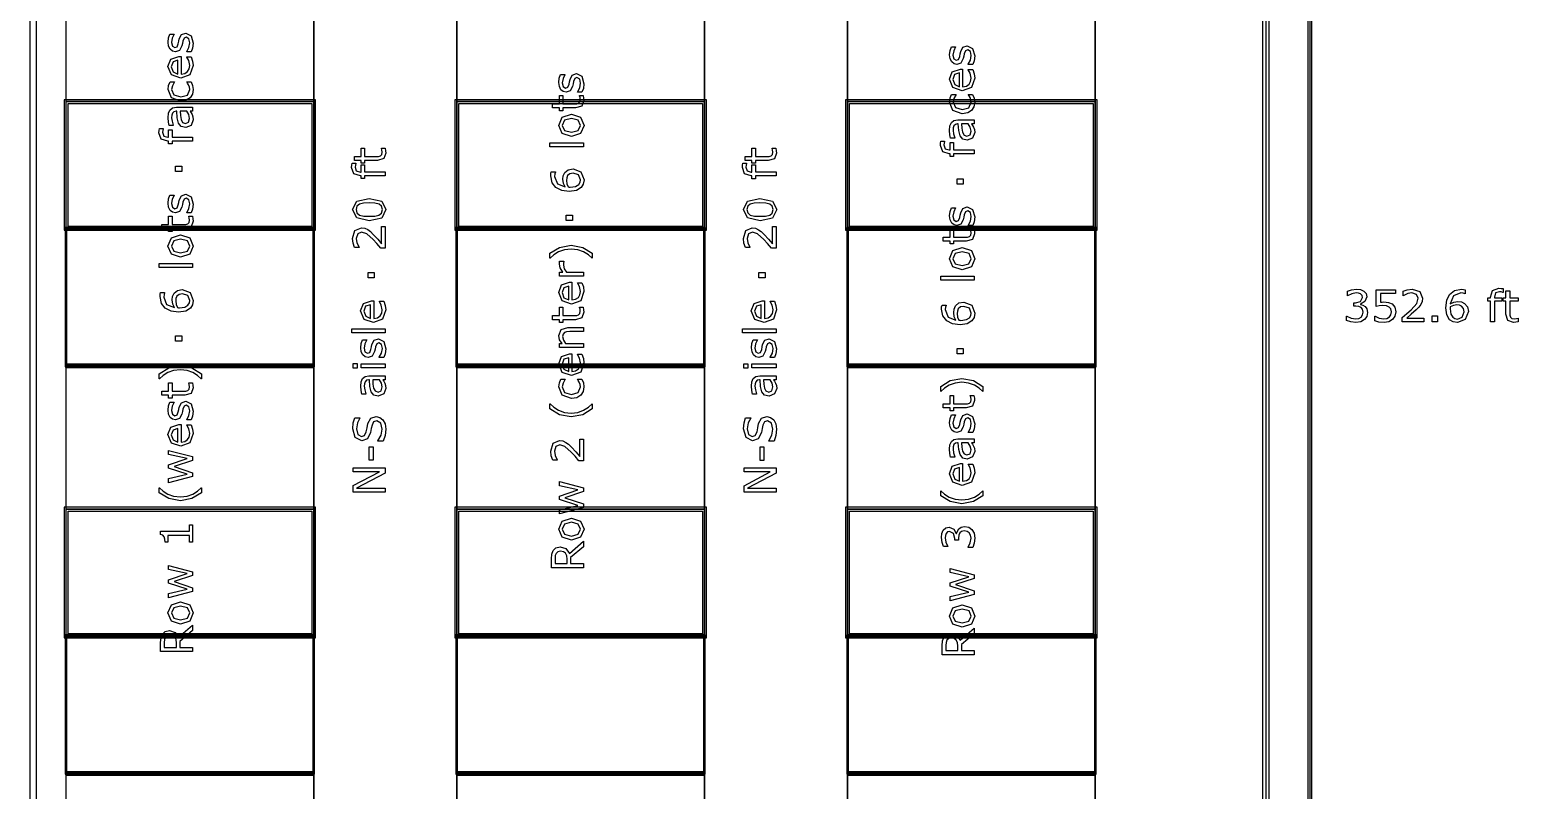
# Model space of a CAD drawing. Extents: x -1 to 182, y 89 to 480.
# Drawn here: x 4.6 to 76.2, y 226.2 to 262.7 of the extents above; entities that cross this region are included whole.
import ezdxf

# ---------------------------------------------------------------- set-up
doc = ezdxf.new("R2010")
doc.units = 0

msp = doc.modelspace()

# ---------------------------------------------------------------- linework, layer by layer
at = {"layer": 'Layer 1', "color": 7}
for points in [[(4.603848, 309.721697), (4.603848, 190.077473), (64.187733, 190.077473), (64.187733, 309.721697), (4.603848, 309.721697)], [(4.92114, 309.404403), (63.870439, 309.404403), (63.870439, 190.394761), (4.92114, 190.394761), (4.92114, 309.404403)], [(66.053249, 309.56305), (66.053249, 190.236117), (66.238251, 190.236117), (66.238251, 309.56305), (66.053249, 309.56305)], [(6.349992, 259.29228), (18.256227, 259.29228), (18.256227, 253.206871), (6.349992, 253.206871), (6.349992, 259.29228)], [(6.442493, 259.199779), (18.163726, 259.199779), (18.163726, 253.299372), (6.442493, 253.299372), (6.442493, 259.199779)], [(25.135385, 259.29228), (37.04162, 259.29228), (37.04162, 253.206871), (25.135385, 253.206871), (25.135385, 259.29228)], [(25.227886, 259.199779), (36.949119, 259.199779), (36.949119, 253.299372), (25.227886, 253.299372), (25.227886, 259.199779)], [(6.349992, 253.206871), (18.256227, 253.206871), (18.256227, 246.592296), (6.349992, 246.592296), (6.349992, 253.206871)], [(6.389783, 253.16708), (18.216436, 253.16708), (18.216436, 246.632087), (6.389783, 246.632087), (6.389783, 253.16708)], [(25.135385, 253.206871), (37.04162, 253.206871), (37.04162, 246.592296), (25.135385, 246.592296), (25.135385, 253.206871)], [(25.175176, 253.16708), (37.001829, 253.16708), (37.001829, 246.632087), (25.175176, 246.632087), (25.175176, 253.16708)], [(6.349992, 239.713138), (18.256227, 239.713138), (18.256227, 233.627729), (6.349992, 233.627729), (6.349992, 239.713138)], [(6.442493, 239.620637), (18.163726, 239.620637), (18.163726, 233.72023), (6.442493, 233.72023), (6.442493, 239.620637)], [(25.135385, 239.713138), (37.04162, 239.713138), (37.04162, 233.627729), (25.135385, 233.627729), (25.135385, 239.713138)], [(25.227886, 239.620637), (36.949119, 239.620637), (36.949119, 233.72023), (25.227886, 233.72023), (25.227886, 239.620637)], [(6.349992, 233.627729), (18.256227, 233.627729), (18.256227, 227.013154), (6.349992, 227.013154), (6.349992, 233.627729)], [(6.389783, 233.587938), (18.216436, 233.587938), (18.216436, 227.052945), (6.389783, 227.052945), (6.389783, 233.587938)], [(25.135385, 233.627729), (37.04162, 233.627729), (37.04162, 227.013154), (25.135385, 227.013154), (25.135385, 233.627729)], [(25.175176, 233.587938), (37.001829, 233.587938), (37.001829, 227.052945), (25.175176, 227.052945), (25.175176, 233.587938)]]:
    msp.add_lwpolyline(points, close=True, dxfattribs=at)
for points in [[(18.256227, 309.56305), (25.135385, 309.56305), (25.135385, 190.236117), (18.256227, 190.236117), (18.256227, 309.56305)], [(37.04162, 309.56305), (43.920778, 309.56305), (43.920778, 190.236117), (37.04162, 190.236117), (37.04162, 309.56305)], [(55.827013, 309.56305), (64.029086, 309.56305), (64.029086, 190.236117), (55.827013, 190.236117), (55.827013, 309.56305)], [(66.14575, 309.56305), (66.14575, 190.236117)], [(6.349992, 266.171438), (18.256227, 266.171438), (18.256227, 259.29228), (6.349992, 259.29228), (6.349992, 266.171438)], [(25.135385, 266.171438), (37.04162, 266.171438), (37.04162, 259.29228), (25.135385, 259.29228), (25.135385, 266.171438)], [(43.920778, 266.171438), (55.827013, 266.171438), (55.827013, 259.29228), (43.920778, 259.29228), (43.920778, 266.171438)], [(12.102245, 262.587123), (12.361661, 262.455865), (12.462946, 262.099298), (12.432974, 261.863654), (12.365793, 261.684854), (12.147719, 261.684854), (12.147719, 261.695188), (12.258306, 261.899827), (12.298613, 262.115834), (12.257272, 262.316338), (12.12705, 262.388685), (12.023695, 262.349411), (11.963752, 262.198516), (11.942056, 262.089996), (11.915185, 261.969073), (11.797361, 261.753066), (11.605125, 261.690021), (11.470767, 261.718959), (11.358113, 261.808876), (11.28163, 261.955637), (11.252693, 262.156142), (11.278542, 262.364914), (11.339518, 262.541647), (11.547258, 262.541647), (11.547258, 262.531313), (11.455273, 262.350445), (11.417033, 262.141673), (11.458374, 261.961839), (11.579297, 261.888458), (11.686783, 261.9329), (11.745695, 262.07346), (11.770487, 262.193349), (11.793215, 262.30497), (11.899667, 262.513742), (12.10224, 262.587123), (12.102245, 262.587123)], [(49.673245, 261.979194), (49.932661, 261.847937), (50.033946, 261.491369), (50.003974, 261.255726), (49.936793, 261.076926), (49.718719, 261.076926), (49.718719, 261.087272), (49.829306, 261.291911), (49.869613, 261.507916), (49.828272, 261.708422), (49.69805, 261.780767), (49.594695, 261.741495), (49.534752, 261.590598), (49.513056, 261.48208), (49.486185, 261.361157), (49.368361, 261.145149), (49.176125, 261.082104), (49.041767, 261.111042), (48.929113, 261.20096), (48.85263, 261.347719), (48.823693, 261.548225), (48.849542, 261.756997), (48.910518, 261.933731), (49.118258, 261.933731), (49.118258, 261.923386), (49.026273, 261.742517), (48.988033, 261.533745), (49.029374, 261.35391), (49.150297, 261.280531), (49.257783, 261.324973), (49.316695, 261.465533), (49.341487, 261.58542), (49.364215, 261.697043), (49.470667, 261.905815), (49.67324, 261.979194), (49.673245, 261.979194)], [(11.877968, 261.467813), (11.877968, 260.61722), (12.064005, 260.649259), (12.193195, 260.737109), (12.267609, 260.864233), (12.292401, 261.02753), (12.245892, 261.264208), (12.152873, 261.43474), (12.152873, 261.445074), (12.364746, 261.445074), (12.433992, 261.24457), (12.461898, 261.029596), (12.306868, 260.581046), (11.86452, 260.419815), (11.414935, 260.573811), (11.248536, 260.981021), (11.384963, 261.340688), (11.772535, 261.467812), (11.877968, 261.467813)], [(11.72914, 261.278677), (11.492463, 261.201163), (11.408746, 260.970686), (11.500731, 260.721606), (11.72914, 260.61722), (11.72914, 261.278677)], [(30.887245, 260.644485), (31.146661, 260.513225), (31.247946, 260.15666), (31.217974, 259.921015), (31.150793, 259.742215), (30.932719, 259.742215), (30.932719, 259.75256), (31.043306, 259.957199), (31.083613, 260.173207), (31.042272, 260.373711), (30.91205, 260.446058), (30.808695, 260.406784), (30.748752, 260.255889), (30.727056, 260.147368), (30.700185, 260.026446), (30.582361, 259.810437), (30.390125, 259.747393), (30.255767, 259.776333), (30.143113, 259.866249), (30.06663, 260.01301), (30.037693, 260.213514), (30.063542, 260.422286), (30.124518, 260.599019), (30.332258, 260.599019), (30.332258, 260.588674), (30.240273, 260.407808), (30.202033, 260.199033), (30.243374, 260.019201), (30.364297, 259.945819), (30.471783, 259.990261), (30.530695, 260.130821), (30.555487, 260.250711), (30.578215, 260.362331), (30.684667, 260.571103), (30.88724, 260.644485), (30.887245, 260.644485)], [(49.448968, 260.859884), (49.448968, 260.009292), (49.635005, 260.04133), (49.764195, 260.129182), (49.838609, 260.256304), (49.863401, 260.419602), (49.816892, 260.656279), (49.723873, 260.826811), (49.723873, 260.837156), (49.935746, 260.837156), (50.004992, 260.63665), (50.032898, 260.421676), (49.877868, 259.973126), (49.43552, 259.811897), (48.985935, 259.965892), (48.819536, 260.373101), (48.955963, 260.73277), (49.343535, 260.859892), (49.448968, 260.859884)], [(49.30014, 260.670749), (49.063463, 260.593234), (48.979746, 260.362759), (49.071731, 260.113678), (49.30014, 260.009292), (49.30014, 260.670749)], [(12.362692, 260.252385), (12.43504, 260.067383), (12.46089, 259.882382), (12.424716, 259.652939), (12.313094, 259.474139), (12.124991, 259.35735), (11.859376, 259.316009), (11.414959, 259.471038), (11.25373, 259.882382), (11.281633, 260.076685), (11.349848, 260.252385), (11.565853, 260.252385), (11.565853, 260.24205), (11.459401, 260.058082), (11.422192, 259.874114), (11.533815, 259.612632), (11.859376, 259.517547), (12.180802, 259.610565), (12.292424, 259.874114), (12.27692, 259.994003), (12.236613, 260.103557), (12.191137, 260.183139), (12.148764, 260.24205), (12.148764, 260.252385), (12.362692, 260.252385)], [(6.257491, 259.384781), (6.257491, 253.11437), (18.348728, 253.11437), (18.348728, 259.384781), (6.257491, 259.384781)], [(25.042884, 259.384781), (25.042884, 253.11437), (37.134121, 253.11437), (37.134121, 259.384781), (25.042884, 259.384781)], [(31.209705, 259.585119), (31.233465, 259.465231), (31.242778, 259.350507), (31.147692, 259.081792), (30.842803, 258.989807), (30.228888, 258.989807), (30.228888, 258.85855), (30.06559, 258.85855), (30.06559, 258.989807), (29.733827, 258.989807), (29.733827, 259.184111), (30.06559, 259.184111), (30.06559, 259.585119), (30.228888, 259.585119), (30.228888, 259.184111), (30.754953, 259.184111), (30.897579, 259.188239), (30.992663, 259.217179), (31.053641, 259.279189), (31.072241, 259.401146), (31.0588, 259.500365), (31.035041, 259.574779), (31.035041, 259.585124), (31.209705, 259.585119)], [(43.828277, 259.384781), (43.828277, 253.11437), (55.919514, 253.11437), (55.919514, 259.384781), (43.828277, 259.384781)], [(43.920778, 259.29228), (55.827013, 259.29228), (55.827013, 253.206871), (43.920778, 253.206871), (43.920778, 259.29228)], [(44.013279, 259.199779), (55.734512, 259.199779), (55.734512, 253.299372), (44.013279, 253.299372), (44.013279, 259.199779)], [(49.933692, 259.644455), (50.00604, 259.459456), (50.03189, 259.274455), (49.995716, 259.045011), (49.884094, 258.866211), (49.695991, 258.749421), (49.430376, 258.70808), (48.985959, 258.86311), (48.82473, 259.274455), (48.852633, 259.468756), (48.920848, 259.644455), (49.136853, 259.644455), (49.136853, 259.63411), (49.030401, 259.450143), (48.993192, 259.266176), (49.104815, 259.004694), (49.430376, 258.909608), (49.751802, 259.002625), (49.863424, 259.266176), (49.84792, 259.386064), (49.807613, 259.495617), (49.762137, 259.575201), (49.719764, 259.63411), (49.719764, 259.644455), (49.933692, 259.644455)], [(12.43504, 259.024554), (12.43504, 258.831285), (12.312051, 258.831285), (12.361661, 258.761005), (12.41127, 258.676255), (12.450542, 258.564634), (12.467078, 258.41684), (12.363727, 258.152257), (12.100176, 258.043737), (11.888303, 258.099547), (11.760147, 258.260778), (11.697102, 258.513992), (11.672311, 258.831285), (11.642339, 258.831285), (11.532783, 258.807515), (11.464571, 258.741369), (11.432532, 258.64215), (11.424277, 258.521228), (11.444941, 258.350695), (11.502819, 258.156392), (11.502819, 258.146058), (11.305416, 258.146058), (11.271309, 258.310388), (11.252709, 258.522262), (11.273372, 258.734135), (11.341587, 258.891231), (11.464576, 258.990449), (11.651644, 259.024556), (12.43504, 259.024554)], [(12.15082, 258.831285), (11.829394, 258.831285), (11.844898, 258.621479), (11.87487, 258.43131), (11.949284, 258.295917), (12.086743, 258.244241), (12.236605, 258.304186), (12.286215, 258.48712), (12.24694, 258.674189), (12.150822, 258.831285), (12.15082, 258.831285)], [(30.643331, 258.684917), (31.088783, 258.540222), (31.252078, 258.15265), (31.088783, 257.763009), (30.643331, 257.619349), (30.197882, 257.763009), (30.033549, 258.15265), (30.197882, 258.540222), (30.643331, 258.684917), (30.643331, 258.684917)], [(30.643331, 258.484414), (30.310536, 258.396561), (30.200983, 258.15265), (30.310536, 257.90667), (30.643331, 257.819855), (30.973028, 257.907705), (31.084648, 258.15265), (30.97406, 258.39553), (30.643331, 258.484414), (30.643331, 258.484414)], [(50.00604, 258.416626), (50.00604, 258.223356), (49.883051, 258.223356), (49.932661, 258.153078), (49.98227, 258.068327), (50.021542, 257.956707), (50.038078, 257.808911), (49.934727, 257.544328), (49.671176, 257.435809), (49.459303, 257.49162), (49.331147, 257.652849), (49.268102, 257.906063), (49.243311, 258.223356), (49.213339, 258.223356), (49.103783, 258.199597), (49.035571, 258.133451), (49.003532, 258.034232), (48.995277, 257.91331), (49.015941, 257.742776), (49.073819, 257.548474), (49.073819, 257.538129), (48.876416, 257.538129), (48.842309, 257.702459), (48.823709, 257.914331), (48.844372, 258.126204), (48.912587, 258.2833), (49.035576, 258.382519), (49.222644, 258.416626), (50.00604, 258.416626)], [(11.014973, 258.004463), (11.014973, 257.994128), (10.996373, 257.910413), (10.986027, 257.819462), (11.041836, 257.637561), (11.241308, 257.581751), (11.280582, 257.581751), (11.280582, 257.932117), (11.44388, 257.932117), (11.44388, 257.587951), (12.43504, 257.587951), (12.43504, 257.393648), (11.443888, 257.393648), (11.443888, 257.26239), (11.28059, 257.26239), (11.28059, 257.393648), (11.24235, 257.393648), (10.927123, 257.495967), (10.816536, 257.791556), (10.822727, 257.908345), (10.837199, 258.004463), (11.014973, 258.004463)], [(49.72182, 258.223356), (49.400394, 258.223356), (49.415898, 258.01355), (49.44587, 257.823381), (49.520284, 257.687988), (49.657743, 257.636313), (49.807605, 257.696257), (49.857215, 257.879192), (49.81794, 258.06626), (49.721822, 258.223356), (49.72182, 258.223356)], [(21.684705, 257.057122), (21.708465, 256.937234), (21.717778, 256.822514), (21.622692, 256.553795), (21.317803, 256.46181), (20.703888, 256.46181), (20.703888, 256.330553), (20.54059, 256.330553), (20.54059, 256.46181), (20.208827, 256.46181), (20.208827, 256.656115), (20.54059, 256.656115), (20.54059, 257.057122), (20.703888, 257.057122), (20.703888, 256.656115), (21.229953, 256.656115), (21.372579, 256.660242), (21.467663, 256.689182), (21.528641, 256.751193), (21.547241, 256.873149), (21.5338, 256.972368), (21.510041, 257.046782), (21.510041, 257.057127), (21.684705, 257.057122)], [(31.22004, 257.316526), (31.22004, 257.122224), (29.61187, 257.122224), (29.61187, 257.316526), (31.22004, 257.316526)], [(40.470705, 257.056515), (40.494465, 256.936627), (40.503778, 256.821907), (40.408692, 256.553188), (40.103803, 256.461203), (39.489888, 256.461203), (39.489888, 256.329946), (39.32659, 256.329946), (39.32659, 256.461203), (38.994827, 256.461203), (38.994827, 256.655508), (39.32659, 256.655508), (39.32659, 257.056515), (39.489888, 257.056515), (39.489888, 256.655508), (40.015953, 256.655508), (40.158579, 256.659635), (40.253663, 256.688575), (40.314641, 256.750586), (40.333241, 256.872542), (40.3198, 256.971761), (40.296041, 257.046175), (40.296041, 257.05652), (40.470705, 257.056515)], [(48.585973, 257.396534), (48.585973, 257.386189), (48.567373, 257.302473), (48.557027, 257.211522), (48.612836, 257.029621), (48.812308, 256.97381), (48.851582, 256.97381), (48.851582, 257.324176), (49.01488, 257.324176), (49.01488, 256.980012), (50.00604, 256.980012), (50.00604, 256.78571), (49.014888, 256.78571), (49.014888, 256.654451), (48.85159, 256.654451), (48.85159, 256.78571), (48.81335, 256.78571), (48.498123, 256.88803), (48.387536, 257.183617), (48.393727, 257.300406), (48.408199, 257.396524), (48.585973, 257.396534)], [(20.274973, 256.334689), (20.274973, 256.324343), (20.256373, 256.240629), (20.246027, 256.149679), (20.301836, 255.967778), (20.501308, 255.911967), (20.540582, 255.911967), (20.540582, 256.262333), (20.70388, 256.262333), (20.70388, 255.918169), (21.69504, 255.918169), (21.69504, 255.723864), (20.703888, 255.723864), (20.703888, 255.592607), (20.54059, 255.592607), (20.54059, 255.723864), (20.50235, 255.723864), (20.187123, 255.826184), (20.076536, 256.121773), (20.082727, 256.23856), (20.097199, 256.334681), (20.274973, 256.334689)], [(39.060973, 256.334082), (39.060973, 256.323736), (39.042373, 256.240022), (39.032027, 256.149072), (39.087836, 255.967171), (39.287308, 255.91136), (39.326582, 255.91136), (39.326582, 256.261726), (39.48988, 256.261726), (39.48988, 255.917562), (40.48104, 255.917562), (40.48104, 255.723257), (39.489888, 255.723257), (39.489888, 255.592), (39.32659, 255.592), (39.32659, 255.723257), (39.28835, 255.723257), (38.973123, 255.825577), (38.862536, 256.121166), (38.868727, 256.237953), (38.883199, 256.334074), (39.060973, 256.334082)], [(11.906909, 256.186488), (11.906909, 255.939475), (11.61442, 255.939475), (11.61442, 256.186488), (11.906909, 256.186488)], [(30.720835, 256.070094), (31.104274, 255.915064), (31.252068, 255.536792), (31.216929, 255.330087), (31.112543, 255.165757), (30.885165, 255.028298), (30.544102, 254.980755), (30.181335, 255.024163), (29.900215, 255.164722), (29.718315, 255.399333), (29.652169, 255.734195), (29.657328, 255.836514), (29.675928, 255.920231), (29.873334, 255.920231), (29.873334, 255.909886), (29.844394, 255.822037), (29.829921, 255.703181), (29.969449, 255.348679), (30.34462, 255.194684), (30.265036, 255.365215), (30.237133, 255.560552), (30.255733, 255.733153), (30.32808, 255.887148), (30.487243, 256.023572), (30.72082, 256.070083), (30.720835, 256.070094)], [(30.72909, 255.860287), (30.569928, 255.831347), (30.460375, 255.73833), (30.416964, 255.63291), (30.406619, 255.511988), (30.427283, 255.34869), (30.49136, 255.193662), (30.535802, 255.190567), (30.588512, 255.189509), (30.846893, 255.222581), (30.995721, 255.315598), (31.062902, 255.417918), (31.083565, 255.53884), (30.992615, 255.774486), (30.729067, 255.860269), (30.72909, 255.860287)], [(49.477909, 255.578561), (49.477909, 255.331546), (49.18542, 255.331546), (49.18542, 255.578561), (49.477909, 255.578561)], [(12.102245, 254.847037), (12.361661, 254.715779), (12.462946, 254.359212), (12.432974, 254.123568), (12.365793, 253.944767), (12.147719, 253.944767), (12.147719, 253.955102), (12.258306, 254.159741), (12.298613, 254.375748), (12.257272, 254.576252), (12.12705, 254.648599), (12.023695, 254.609325), (11.963752, 254.45843), (11.942056, 254.34991), (11.915185, 254.228987), (11.797361, 254.01298), (11.605125, 253.949934), (11.470767, 253.978873), (11.358113, 254.06879), (11.28163, 254.215551), (11.252693, 254.416055), (11.278542, 254.624828), (11.339518, 254.801561), (11.547258, 254.801561), (11.547258, 254.791226), (11.455273, 254.610359), (11.417033, 254.401587), (11.458374, 254.221753), (11.579297, 254.148372), (11.686783, 254.192814), (11.745695, 254.333374), (11.770487, 254.453263), (11.793215, 254.564884), (11.899667, 254.773656), (12.10224, 254.847037), (12.102245, 254.847037)], [(20.925061, 254.638669), (21.533808, 254.508444), (21.727078, 254.106402), (21.53071, 253.70126), (20.92713, 253.574135), (20.321481, 253.703326), (20.125113, 254.106402), (20.324582, 254.510511), (20.925061, 254.638669), (20.925061, 254.638669)], [(21.394283, 254.366853), (21.197912, 254.415427), (20.925061, 254.428868), (20.65221, 254.415427), (20.455842, 254.365818), (20.335951, 254.266599), (20.295645, 254.106402), (20.335951, 253.945173), (20.457908, 253.84492), (20.657377, 253.796346), (20.92713, 253.783937), (21.19688, 253.795314), (21.391182, 253.843888), (21.514174, 253.940006), (21.556547, 254.106405), (21.51624, 254.267637), (21.394283, 254.366855), (21.394283, 254.366853)], [(39.711061, 254.638062), (40.319808, 254.507837), (40.513078, 254.105795), (40.31671, 253.700653), (39.71313, 253.573528), (39.107481, 253.702719), (38.911113, 254.105795), (39.110582, 254.509904), (39.711061, 254.638062), (39.711061, 254.638062)], [(40.180283, 254.366246), (39.983912, 254.41482), (39.711061, 254.428261), (39.43821, 254.41482), (39.241842, 254.365211), (39.121951, 254.265992), (39.081645, 254.105795), (39.121951, 253.944566), (39.243908, 253.844313), (39.443377, 253.795739), (39.71313, 253.78333), (39.98288, 253.794707), (40.177182, 253.843281), (40.300174, 253.939399), (40.342547, 254.105798), (40.30224, 254.26703), (40.180283, 254.366248), (40.180283, 254.366246)], [(49.673245, 254.239109), (49.932661, 254.10785), (50.033946, 253.751285), (50.003974, 253.515639), (49.936793, 253.336839), (49.718719, 253.336839), (49.718719, 253.347184), (49.829306, 253.551823), (49.869613, 253.767832), (49.828272, 253.968335), (49.69805, 254.040683), (49.594695, 254.001408), (49.534752, 253.850514), (49.513056, 253.741992), (49.486185, 253.62107), (49.368361, 253.405062), (49.176125, 253.342017), (49.041767, 253.370957), (48.929113, 253.460873), (48.85263, 253.607634), (48.823693, 253.808138), (48.849542, 254.01691), (48.910518, 254.193643), (49.118258, 254.193643), (49.118258, 254.183298), (49.026273, 254.002432), (48.988033, 253.793657), (49.029374, 253.613826), (49.150297, 253.540444), (49.257783, 253.584886), (49.316695, 253.725445), (49.341487, 253.845336), (49.364215, 253.956955), (49.470667, 254.165727), (49.67324, 254.239109), (49.673245, 254.239109)], [(12.424705, 253.787671), (12.448465, 253.667782), (12.457778, 253.55306), (12.362692, 253.284343), (12.057803, 253.192359), (11.443888, 253.192359), (11.443888, 253.061101), (11.28059, 253.061101), (11.28059, 253.192359), (10.948827, 253.192359), (10.948827, 253.386663), (11.28059, 253.386663), (11.28059, 253.787671), (11.443888, 253.787671), (11.443888, 253.386663), (11.969953, 253.386663), (12.112579, 253.390798), (12.207663, 253.419737), (12.268641, 253.481748), (12.287241, 253.603705), (12.2738, 253.702923), (12.250041, 253.777337), (12.250041, 253.787672), (12.424705, 253.787671)], [(30.691898, 253.833539), (30.691898, 253.586527), (30.399409, 253.586527), (30.399409, 253.833539), (30.691898, 253.833539)], [(6.310201, 253.246662), (6.310201, 246.552505), (18.296018, 246.552505), (18.296018, 253.246662), (6.310201, 253.246662)], [(11.858331, 252.887469), (12.303783, 252.742775), (12.467078, 252.355202), (12.303783, 251.965562), (11.858331, 251.821902), (11.412882, 251.965562), (11.248549, 252.355202), (11.412882, 252.742775), (11.858331, 252.887469), (11.858331, 252.887469)], [(11.858331, 252.686964), (11.525536, 252.599115), (11.415983, 252.355202), (11.525536, 252.109223), (11.858331, 252.022407), (12.188028, 252.110256), (12.299648, 252.355202), (12.18906, 252.598081), (11.858331, 252.686964), (11.858331, 252.686964)], [(21.69504, 253.295083), (21.69504, 252.253288), (21.479032, 252.253288), (21.292998, 252.470329), (21.107996, 252.673934), (20.803107, 252.945751), (20.558159, 253.019132), (20.37109, 252.93955), (20.302878, 252.719409), (20.335951, 252.515804), (20.437236, 252.301864), (20.437236, 252.291529), (20.220196, 252.291529), (20.15405, 252.486866), (20.124078, 252.724577), (20.238799, 253.095613), (20.547824, 253.229972), (20.712156, 253.207234), (20.855814, 253.142121), (20.981907, 253.047037), (21.119366, 252.915779), (21.330204, 252.687369), (21.518306, 252.467228), (21.518306, 253.295083), (21.69504, 253.295083)], [(25.095594, 253.246662), (25.095594, 246.552505), (37.081411, 246.552505), (37.081411, 253.246662), (25.095594, 253.246662)], [(40.48104, 253.294475), (40.48104, 252.25268), (40.265032, 252.25268), (40.078998, 252.469723), (39.893996, 252.673327), (39.589107, 252.945144), (39.344159, 253.018526), (39.15709, 252.938942), (39.088878, 252.718801), (39.121951, 252.515196), (39.223236, 252.301257), (39.223236, 252.290912), (39.006196, 252.290912), (38.94005, 252.486248), (38.910078, 252.723958), (39.024799, 253.094996), (39.333824, 253.229354), (39.498156, 253.206626), (39.641814, 253.141515), (39.767907, 253.046429), (39.905366, 252.915172), (40.116204, 252.686763), (40.304306, 252.466622), (40.304306, 253.294475), (40.48104, 253.294475)], [(43.880987, 253.246662), (43.880987, 246.552505), (55.866804, 246.552505), (55.866804, 253.246662), (43.880987, 253.246662)], [(43.920778, 253.206871), (55.827013, 253.206871), (55.827013, 246.592296), (43.920778, 246.592296), (43.920778, 253.206871)], [(43.960569, 253.16708), (55.787222, 253.16708), (55.787222, 246.632087), (43.960569, 246.632087), (43.960569, 253.16708)], [(49.995705, 253.179743), (50.019465, 253.059855), (50.028778, 252.945132), (49.933692, 252.676416), (49.628803, 252.584431), (49.014888, 252.584431), (49.014888, 252.453174), (48.85159, 252.453174), (48.85159, 252.584431), (48.519827, 252.584431), (48.519827, 252.778736), (48.85159, 252.778736), (48.85159, 253.179743), (49.014888, 253.179743), (49.014888, 252.778736), (49.540953, 252.778736), (49.683579, 252.782863), (49.778663, 252.811803), (49.839641, 252.873814), (49.858241, 252.99577), (49.8448, 253.094989), (49.821041, 253.169403), (49.821041, 253.179748), (49.995705, 253.179743)], [(30.62885, 252.393835), (31.187991, 252.29255), (31.645841, 252.008329), (31.645841, 251.771652), (31.635496, 251.771652), (31.460832, 251.930814), (31.231388, 252.072409), (30.952335, 252.173694), (30.62884, 252.211934), (30.306379, 252.173694), (30.026294, 252.072409), (29.796851, 251.930814), (29.622186, 251.771652), (29.611841, 251.771652), (29.611841, 252.008329), (30.069694, 252.29255), (30.628832, 252.393835), (30.62885, 252.393835)], [(49.429331, 252.279542), (49.874783, 252.134846), (50.038078, 251.747275), (49.874783, 251.357634), (49.429331, 251.213973), (48.983882, 251.357634), (48.819549, 251.747275), (48.983882, 252.134846), (49.429331, 252.279542), (49.429331, 252.279542)], [(49.429331, 252.079035), (49.096536, 251.991186), (48.986983, 251.747275), (49.096536, 251.501294), (49.429331, 251.41448), (49.759028, 251.502329), (49.870648, 251.747275), (49.76006, 251.990154), (49.429331, 252.079035), (49.429331, 252.079035)], [(12.43504, 251.519079), (12.43504, 251.324776), (10.82687, 251.324776), (10.82687, 251.519079), (12.43504, 251.519079)], [(30.277452, 251.627991), (30.277452, 251.617646), (30.26298, 251.532897), (30.25782, 251.43678), (30.298127, 251.263147), (30.400447, 251.101915), (31.22004, 251.101915), (31.22004, 250.907614), (30.06559, 250.907614), (30.06559, 251.101915), (30.236122, 251.101915), (30.104865, 251.30552), (30.06559, 251.486389), (30.068686, 251.559768), (30.077973, 251.627981), (30.277452, 251.627991)], [(21.166909, 251.081268), (21.166909, 250.834255), (20.87442, 250.834255), (20.87442, 251.081268), (21.166909, 251.081268)], [(30.662958, 250.613069), (30.662958, 249.762475), (30.848994, 249.794516), (30.978185, 249.882365), (31.052599, 250.009489), (31.07739, 250.172785), (31.030882, 250.409462), (30.937862, 250.579996), (30.937862, 250.590342), (31.149735, 250.590342), (31.218982, 250.389838), (31.246887, 250.174864), (31.091857, 249.726311), (30.649509, 249.565082), (30.199924, 249.719078), (30.033525, 250.126287), (30.169952, 250.485956), (30.557524, 250.61308), (30.662958, 250.613069)], [(39.952909, 251.080662), (39.952909, 250.833647), (39.66042, 250.833647), (39.66042, 251.080662), (39.952909, 251.080662)], [(50.00604, 250.91115), (50.00604, 250.716848), (48.39787, 250.716848), (48.39787, 250.91115), (50.00604, 250.91115)], [(11.935846, 250.272645), (12.319285, 250.117616), (12.467078, 249.739344), (12.431939, 249.532639), (12.327553, 249.368308), (12.100176, 249.230849), (11.759112, 249.183307), (11.396345, 249.226715), (11.115226, 249.367275), (10.933325, 249.601885), (10.867179, 249.936748), (10.872339, 250.039067), (10.890939, 250.122783), (11.088344, 250.122783), (11.088344, 250.112449), (11.059404, 250.024599), (11.044932, 249.905743), (11.184459, 249.551243), (11.55963, 249.397248), (11.480046, 249.56778), (11.452143, 249.763116), (11.470743, 249.935715), (11.543091, 250.089711), (11.702254, 250.226136), (11.93583, 250.272645), (11.935846, 250.272645)], [(11.944101, 250.062839), (11.784938, 250.0339), (11.675385, 249.940882), (11.631975, 249.835463), (11.62163, 249.71454), (11.642294, 249.551243), (11.70637, 249.396213), (11.750812, 249.393112), (11.803523, 249.392081), (12.061904, 249.425153), (12.210732, 249.518171), (12.277912, 249.62049), (12.298576, 249.741413), (12.207626, 249.977057), (11.944077, 250.06284), (11.944101, 250.062839)], [(30.51413, 250.423932), (30.277452, 250.346417), (30.193736, 250.115942), (30.285721, 249.866861), (30.51413, 249.762475), (30.51413, 250.423932)], [(68.80605, 249.449999), (68.887698, 249.338379), (68.919736, 249.164747), (68.881496, 248.971477), (68.774009, 248.818513), (68.591076, 248.711026), (68.361633, 248.676922), (68.109451, 248.707925), (67.905846, 248.774071), (67.905846, 248.990079), (67.921351, 248.990079), (68.128056, 248.893962), (68.357497, 248.855722), (68.495991, 248.877417), (68.614846, 248.941497), (68.685128, 249.041747), (68.708887, 249.180241), (68.682016, 249.316667), (68.609669, 249.402448), (68.497014, 249.445858), (68.354388, 249.458267), (68.261369, 249.458267), (68.261369, 249.629833), (68.333716, 249.629833), (68.583829, 249.694944), (68.677881, 249.887182), (68.654121, 249.984332), (68.587975, 250.053579), (68.49289, 250.090787), (68.378169, 250.101132), (68.169397, 250.065993), (67.960623, 249.966774), (67.950277, 249.966774), (67.950277, 250.18278), (68.145614, 250.248926), (68.383326, 250.279932), (68.581763, 250.259268), (68.736793, 250.193122), (68.849447, 250.073232), (68.887687, 249.908902), (68.796737, 249.684626), (68.583829, 249.564738), (68.583829, 249.550265), (68.697518, 249.515126), (68.806039, 249.450012), (68.80605, 249.449999)], [(70.274692, 249.197819), (70.235417, 248.992146), (70.127931, 248.826781), (69.950165, 248.715162), (69.712453, 248.676922), (69.469574, 248.703793), (69.272171, 248.766838), (69.272171, 248.984912), (69.286644, 248.984912), (69.485081, 248.892927), (69.708323, 248.855722), (69.849917, 248.876385), (69.972906, 248.948733), (70.041121, 249.055185), (70.06488, 249.198846), (70.036975, 249.333207), (69.961526, 249.421056), (69.830269, 249.475833), (69.658703, 249.492369), (69.483004, 249.47996), (69.338312, 249.455169), (69.338312, 250.247886), (70.264352, 250.247886), (70.264352, 250.067017), (69.537781, 250.067017), (69.537781, 249.657741), (69.628731, 249.663933), (69.709347, 249.666049), (69.928453, 249.644354), (70.101054, 249.56994), (70.22921, 249.423178), (70.274687, 249.19787), (70.274692, 249.197819)], [(71.632746, 248.70896), (70.590951, 248.70896), (70.590951, 248.924968), (70.807991, 249.111002), (71.011595, 249.296004), (71.283415, 249.600893), (71.356794, 249.845841), (71.277213, 250.03291), (71.057072, 250.101122), (70.853467, 250.068049), (70.639526, 249.966764), (70.62918, 249.966764), (70.62918, 250.183804), (70.824517, 250.24995), (71.062229, 250.279922), (71.433264, 250.165201), (71.567625, 249.856176), (71.544897, 249.691844), (71.479786, 249.548186), (71.3847, 249.422093), (71.253443, 249.284634), (71.025034, 249.073796), (70.80489, 248.885694), (71.632746, 248.885694), (71.632746, 248.70896)], [(73.771114, 249.208154), (73.616084, 248.824715), (73.237815, 248.676922), (73.03111, 248.712061), (72.866777, 248.816447), (72.729319, 249.043824), (72.681776, 249.384888), (72.725186, 249.747655), (72.865745, 250.028774), (73.100356, 250.210675), (73.435218, 250.276821), (73.537538, 250.271661), (73.621254, 250.253061), (73.621254, 250.055656), (73.610909, 250.055656), (73.52306, 250.084596), (73.404204, 250.099068), (73.049705, 249.959541), (72.895709, 249.58437), (73.066241, 249.663954), (73.261577, 249.691857), (73.434176, 249.673257), (73.588173, 249.600909), (73.724598, 249.441746), (73.771106, 249.20817), (73.771114, 249.208154)], [(75.442329, 250.12904), (75.431984, 250.12904), (75.348267, 250.147641), (75.257316, 250.157986), (75.075416, 250.102177), (75.019605, 249.902706), (75.019605, 249.863431), (75.369971, 249.863431), (75.369971, 249.700133), (75.025817, 249.700133), (75.025817, 248.70896), (74.831512, 248.70896), (74.831512, 249.700112), (74.700255, 249.700112), (74.700255, 249.86341), (74.831512, 249.86341), (74.831512, 249.90165), (74.933832, 250.216877), (75.229421, 250.327464), (75.346211, 250.321273), (75.442329, 250.306801), (75.442329, 250.12904)], [(76.164765, 248.719308), (76.044874, 248.695548), (75.930154, 248.686235), (75.661435, 248.781321), (75.569453, 249.08621), (75.569453, 249.700125), (75.438193, 249.700125), (75.438193, 249.863423), (75.569453, 249.863423), (75.569453, 250.195186), (75.763755, 250.195186), (75.763755, 249.863423), (76.164765, 249.863423), (76.164765, 249.700125), (75.763755, 249.700125), (75.763755, 249.17406), (75.767882, 249.031434), (75.79682, 248.936351), (75.858833, 248.875372), (75.980787, 248.856772), (76.080006, 248.870213), (76.15442, 248.893972), (76.164765, 248.893972), (76.164765, 248.719308)], [(21.137968, 249.72528), (21.137968, 248.874687), (21.324005, 248.906727), (21.453195, 248.994576), (21.527609, 249.1217), (21.552401, 249.284997), (21.505892, 249.521675), (21.412873, 249.692207), (21.412873, 249.702542), (21.624746, 249.702542), (21.693992, 249.502038), (21.721898, 249.287064), (21.566868, 248.838513), (21.12452, 248.677283), (20.674935, 248.831279), (20.508536, 249.238488), (20.644963, 249.598156), (21.032535, 249.72528), (21.137968, 249.72528)], [(20.98914, 249.536145), (20.752463, 249.45863), (20.668746, 249.228154), (20.760731, 248.979073), (20.98914, 248.874687), (20.98914, 249.536145)], [(31.209695, 249.412109), (31.233454, 249.292221), (31.242768, 249.177497), (31.147682, 248.908782), (30.842792, 248.816797), (30.228878, 248.816797), (30.228878, 248.68554), (30.06558, 248.68554), (30.06558, 248.816797), (29.733816, 248.816797), (29.733816, 249.011101), (30.06558, 249.011101), (30.06558, 249.412109), (30.228878, 249.412109), (30.228878, 249.011101), (30.754943, 249.011101), (30.897569, 249.015229), (30.992652, 249.044169), (31.053631, 249.106179), (31.072231, 249.228136), (31.05879, 249.327355), (31.03503, 249.401769), (31.03503, 249.412114), (31.209695, 249.412109)], [(39.923968, 249.724674), (39.923968, 248.874079), (40.110005, 248.90612), (40.239195, 248.99397), (40.313609, 249.121094), (40.338401, 249.284389), (40.291892, 249.521069), (40.198873, 249.691601), (40.198873, 249.701946), (40.410746, 249.701946), (40.479992, 249.501443), (40.507898, 249.286469), (40.352868, 248.837916), (39.91052, 248.676687), (39.460935, 248.830682), (39.294536, 249.237892), (39.430963, 249.59756), (39.818535, 249.724685), (39.923968, 249.724674)], [(39.77514, 249.535537), (39.538463, 249.458022), (39.454746, 249.227546), (39.546731, 248.978465), (39.77514, 248.874079), (39.77514, 249.535537)], [(49.506846, 249.664715), (49.890285, 249.509688), (50.038078, 249.131417), (50.002939, 248.924711), (49.898553, 248.760381), (49.671176, 248.62292), (49.330112, 248.57538), (48.967345, 248.618787), (48.686226, 248.759347), (48.504325, 248.993958), (48.438179, 249.328819), (48.443339, 249.431139), (48.461939, 249.514856), (48.659344, 249.514856), (48.659344, 249.50451), (48.630404, 249.416658), (48.615932, 249.297805), (48.755459, 248.943303), (49.13063, 248.789308), (49.051046, 248.95984), (49.023143, 249.155176), (49.041743, 249.327777), (49.114091, 249.481772), (49.273254, 249.618196), (49.50683, 249.664705), (49.506846, 249.664715)], [(49.515101, 249.454912), (49.355938, 249.425972), (49.246385, 249.332955), (49.202975, 249.227534), (49.19263, 249.106612), (49.213294, 248.943314), (49.27737, 248.788284), (49.321812, 248.785189), (49.374523, 248.78413), (49.632904, 248.817203), (49.781732, 248.91022), (49.848912, 249.012539), (49.869576, 249.133462), (49.778626, 249.369107), (49.515077, 249.45489), (49.515101, 249.454912)], [(73.561308, 249.199899), (73.53237, 249.359062), (73.439353, 249.468615), (73.333933, 249.512025), (73.213011, 249.52237), (73.049713, 249.501706), (72.894683, 249.43763), (72.891587, 249.393188), (72.890529, 249.340477), (72.923602, 249.082096), (73.016619, 248.933268), (73.118938, 248.866088), (73.239861, 248.845424), (73.475503, 248.936374), (73.561287, 249.199923), (73.561308, 249.199899)], [(21.69504, 248.37446), (21.69504, 248.180157), (20.08687, 248.180157), (20.08687, 248.37446), (21.69504, 248.37446)], [(31.22004, 248.438528), (31.22004, 248.244223), (30.562715, 248.244223), (30.413887, 248.23491), (30.304334, 248.200805), (30.240255, 248.126391), (30.218559, 248.000302), (30.257834, 247.833903), (30.358087, 247.667504), (31.22004, 247.667504), (31.22004, 247.473202), (30.06559, 247.473202), (30.06559, 247.667504), (30.193746, 247.667504), (30.075925, 247.855606), (30.033549, 248.055078), (30.146206, 248.34033), (30.470733, 248.438517), (31.22004, 248.438528)], [(40.48104, 248.373853), (40.48104, 248.179549), (38.87287, 248.179549), (38.87287, 248.373853), (40.48104, 248.373853)], [(72.278702, 248.70896), (72.031687, 248.70896), (72.031687, 249.003515), (72.278702, 249.003515), (72.278702, 248.70896)], [(11.906909, 248.036091), (11.906909, 247.789079), (11.61442, 247.789079), (11.61442, 248.036091), (11.906909, 248.036091)], [(21.362245, 247.900071), (21.621661, 247.768813), (21.722946, 247.412246), (21.692974, 247.176602), (21.625793, 246.997801), (21.407719, 246.997801), (21.407719, 247.008136), (21.518306, 247.212774), (21.558613, 247.428781), (21.517272, 247.629286), (21.38705, 247.701633), (21.283695, 247.662359), (21.223752, 247.511464), (21.202056, 247.402943), (21.175185, 247.282021), (21.057361, 247.066014), (20.865125, 247.002968), (20.730767, 247.031907), (20.618113, 247.121824), (20.54163, 247.268585), (20.512693, 247.469089), (20.538542, 247.677862), (20.599518, 247.854595), (20.807258, 247.854595), (20.807258, 247.84426), (20.715273, 247.663393), (20.677033, 247.45462), (20.718374, 247.274787), (20.839297, 247.201406), (20.946783, 247.245848), (21.005695, 247.386407), (21.030487, 247.506297), (21.053215, 247.617918), (21.159667, 247.82669), (21.36224, 247.90007), (21.362245, 247.900071)], [(40.148245, 247.899464), (40.407661, 247.768207), (40.508946, 247.411639), (40.478974, 247.175994), (40.411793, 246.997194), (40.193719, 246.997194), (40.193719, 247.007539), (40.304306, 247.212175), (40.344613, 247.428183), (40.303272, 247.628687), (40.17305, 247.701035), (40.069695, 247.66176), (40.009752, 247.510866), (39.988056, 247.402344), (39.961185, 247.281422), (39.843361, 247.065416), (39.651125, 247.002369), (39.516767, 247.031309), (39.404113, 247.121225), (39.32763, 247.267986), (39.298693, 247.46849), (39.324542, 247.677265), (39.385518, 247.853995), (39.593258, 247.853995), (39.593258, 247.84365), (39.501273, 247.662784), (39.463033, 247.454012), (39.504374, 247.274178), (39.625297, 247.200796), (39.732783, 247.245238), (39.791695, 247.385797), (39.816487, 247.505688), (39.839215, 247.617307), (39.945667, 247.826082), (40.14824, 247.899461), (40.148245, 247.899464)], [(30.662968, 247.178658), (30.662968, 246.328063), (30.849005, 246.360104), (30.978195, 246.447953), (31.052609, 246.575078), (31.077401, 246.738373), (31.030892, 246.975053), (30.937873, 247.145585), (30.937873, 247.15593), (31.149746, 247.15593), (31.218992, 246.955426), (31.246898, 246.740453), (31.091868, 246.2919), (30.64952, 246.130671), (30.199935, 246.284666), (30.033536, 246.691875), (30.169963, 247.051544), (30.557535, 247.178668), (30.662968, 247.178658)], [(30.51414, 246.98952), (30.277463, 246.912006), (30.193746, 246.68153), (30.285731, 246.432449), (30.51414, 246.328063), (30.51414, 246.98952)], [(49.477909, 247.428164), (49.477909, 247.181152), (49.18542, 247.181152), (49.18542, 247.428164), (49.477909, 247.428164)], [(6.349992, 246.671877), (6.349992, 246.512715), (18.256227, 246.512715), (18.256227, 246.671877), (6.349992, 246.671877)], [(6.349992, 246.592296), (18.256227, 246.592296), (18.256227, 239.713138), (6.349992, 239.713138), (6.349992, 246.592296)], [(6.349992, 246.592296), (18.256227, 246.592296)], [(11.843861, 246.596388), (12.403002, 246.495102), (12.860852, 246.210882), (12.860852, 245.974205), (12.850507, 245.974205), (12.675842, 246.133368), (12.446399, 246.274961), (12.167346, 246.376247), (11.84385, 246.414487), (11.52139, 246.376247), (11.241305, 246.274961), (11.011861, 246.133368), (10.837197, 245.974205), (10.826852, 245.974205), (10.826852, 246.210882), (11.284705, 246.495102), (11.843843, 246.596388), (11.843861, 246.596388)], [(20.34732, 246.703246), (20.34732, 246.484138), (20.145782, 246.484138), (20.145782, 246.703246), (20.34732, 246.703246)], [(21.69504, 246.690844), (21.69504, 246.496541), (20.54059, 246.496541), (20.54059, 246.690844), (21.69504, 246.690844)], [(25.135385, 246.671877), (25.135385, 246.512715), (37.04162, 246.512715), (37.04162, 246.671877), (25.135385, 246.671877)], [(25.135385, 246.592296), (37.04162, 246.592296), (37.04162, 239.713138), (25.135385, 239.713138), (25.135385, 246.592296)], [(25.135385, 246.592296), (37.04162, 246.592296)], [(39.13332, 246.702639), (39.13332, 246.483532), (38.931782, 246.483532), (38.931782, 246.702639), (39.13332, 246.702639)], [(40.48104, 246.690238), (40.48104, 246.495933), (39.32659, 246.495933), (39.32659, 246.690238), (40.48104, 246.690238)], [(43.920778, 246.671877), (43.920778, 246.512715), (55.827013, 246.512715), (55.827013, 246.671877), (43.920778, 246.671877)], [(43.920778, 246.592296), (55.827013, 246.592296), (55.827013, 239.713138), (43.920778, 239.713138), (43.920778, 246.592296)], [(43.920778, 246.592296), (55.827013, 246.592296)], [(12.424705, 245.778868), (12.448465, 245.658978), (12.457778, 245.544257), (12.362692, 245.27554), (12.057803, 245.183556), (11.443888, 245.183556), (11.443888, 245.052298), (11.28059, 245.052298), (11.28059, 245.183556), (10.948827, 245.183556), (10.948827, 245.377859), (11.28059, 245.377859), (11.28059, 245.778868), (11.443888, 245.778868), (11.443888, 245.377859), (11.969953, 245.377859), (12.112579, 245.381994), (12.207663, 245.410933), (12.268641, 245.472945), (12.287241, 245.594901), (12.2738, 245.69412), (12.250041, 245.768534), (12.250041, 245.778868), (12.424705, 245.778868)], [(21.69504, 246.120337), (21.69504, 245.927067), (21.572051, 245.927067), (21.621661, 245.856787), (21.67127, 245.772038), (21.710542, 245.660417), (21.727078, 245.512623), (21.623727, 245.24804), (21.360176, 245.139519), (21.148303, 245.19533), (21.020147, 245.35656), (20.957102, 245.609774), (20.932311, 245.927067), (20.902339, 245.927067), (20.792783, 245.903297), (20.724571, 245.837151), (20.692532, 245.737933), (20.684277, 245.61701), (20.704941, 245.446478), (20.762819, 245.252175), (20.762819, 245.24184), (20.565416, 245.24184), (20.531309, 245.406171), (20.512709, 245.618044), (20.533372, 245.829918), (20.601587, 245.987014), (20.724576, 246.086232), (20.911644, 246.120339), (21.69504, 246.120337)], [(21.41082, 245.927067), (21.089394, 245.927067), (21.104898, 245.717261), (21.13487, 245.527092), (21.209284, 245.3917), (21.346743, 245.340024), (21.496605, 245.399968), (21.546215, 245.582903), (21.50694, 245.769971), (21.410822, 245.927067), (21.41082, 245.927067)], [(31.147692, 245.963229), (31.22004, 245.778228), (31.24589, 245.593226), (31.209716, 245.363782), (31.098094, 245.184982), (30.909991, 245.068193), (30.644376, 245.026852), (30.199959, 245.181881), (30.03873, 245.593226), (30.066633, 245.787528), (30.134848, 245.963229), (30.350853, 245.963229), (30.350853, 245.952884), (30.244401, 245.768917), (30.207192, 245.58495), (30.318815, 245.323468), (30.644376, 245.228382), (30.965802, 245.321401), (31.077424, 245.58495), (31.06192, 245.704838), (31.021613, 245.814394), (30.976137, 245.893975), (30.933764, 245.952884), (30.933764, 245.963229), (31.147692, 245.963229)], [(40.48104, 246.119731), (40.48104, 245.926461), (40.358051, 245.926461), (40.407661, 245.856179), (40.45727, 245.771431), (40.496542, 245.659811), (40.513078, 245.512015), (40.409727, 245.247432), (40.146176, 245.138913), (39.934303, 245.194722), (39.806147, 245.355954), (39.743102, 245.609167), (39.718311, 245.926461), (39.688339, 245.926461), (39.578783, 245.902675), (39.510571, 245.836529), (39.478532, 245.73731), (39.470277, 245.616388), (39.490941, 245.445856), (39.548819, 245.251554), (39.548819, 245.241209), (39.351416, 245.241209), (39.317309, 245.405542), (39.298709, 245.617414), (39.319372, 245.829287), (39.387587, 245.986383), (39.510576, 246.085602), (39.697644, 246.119709), (40.48104, 246.119731)], [(40.19682, 245.926461), (39.875394, 245.926461), (39.890898, 245.716654), (39.92087, 245.526485), (39.995284, 245.391093), (40.132743, 245.339417), (40.282605, 245.399361), (40.332215, 245.582296), (40.29294, 245.769364), (40.196822, 245.926461), (40.19682, 245.926461)], [(49.414861, 245.988459), (49.974002, 245.887174), (50.431852, 245.602954), (50.431852, 245.366276), (50.421507, 245.366276), (50.246842, 245.525439), (50.017399, 245.667033), (49.738346, 245.768318), (49.41485, 245.806558), (49.09239, 245.768318), (48.812305, 245.667033), (48.582861, 245.525439), (48.408197, 245.366276), (48.397852, 245.366276), (48.397852, 245.602954), (48.855705, 245.887174), (49.414843, 245.988459), (49.414861, 245.988459)], [(12.102245, 244.901403), (12.361661, 244.770145), (12.462946, 244.413578), (12.432974, 244.177934), (12.365793, 243.999134), (12.147719, 243.999134), (12.147719, 244.009468), (12.258306, 244.214107), (12.298613, 244.430114), (12.257272, 244.630618), (12.12705, 244.702965), (12.023695, 244.663691), (11.963752, 244.512796), (11.942056, 244.404276), (11.915185, 244.283353), (11.797361, 244.067346), (11.605125, 244.004301), (11.470767, 244.033239), (11.358113, 244.123156), (11.28163, 244.269917), (11.252693, 244.470422), (11.278542, 244.679194), (11.339518, 244.855927), (11.547258, 244.855927), (11.547258, 244.845593), (11.455273, 244.664725), (11.417033, 244.455953), (11.458374, 244.276119), (11.579297, 244.202739), (11.686783, 244.24718), (11.745695, 244.38774), (11.770487, 244.507629), (11.793215, 244.61925), (11.899667, 244.828022), (12.10224, 244.901403), (12.102245, 244.901403)], [(31.645852, 244.766404), (31.645852, 244.529727), (31.188002, 244.245506), (30.628861, 244.144221), (30.069723, 244.245506), (29.61187, 244.529727), (29.61187, 244.766404), (29.622215, 244.766404), (29.79688, 244.606207), (30.026324, 244.465647), (30.306408, 244.364362), (30.628869, 244.326122), (30.952364, 244.363328), (31.231417, 244.465647), (31.460861, 244.607242), (31.635525, 244.766404), (31.645852, 244.766404)], [(49.995705, 245.17094), (50.019465, 245.051049), (50.028778, 244.936329), (49.933692, 244.667613), (49.628803, 244.575628), (49.014888, 244.575628), (49.014888, 244.444371), (48.85159, 244.444371), (48.85159, 244.575628), (48.519827, 244.575628), (48.519827, 244.76993), (48.85159, 244.76993), (48.85159, 245.17094), (49.014888, 245.17094), (49.014888, 244.76993), (49.540953, 244.76993), (49.683579, 244.774057), (49.778663, 244.802995), (49.839641, 244.865008), (49.858241, 244.986965), (49.8448, 245.086183), (49.821041, 245.160597), (49.821041, 245.170942), (49.995705, 245.17094)], [(21.25579, 244.165937), (21.433558, 244.123562), (21.582386, 244.006773), (21.685737, 243.813504), (21.722946, 243.548921), (21.691939, 243.249198), (21.599954, 242.979447), (21.343639, 242.979447), (21.343639, 242.993917), (21.493502, 243.263668), (21.546212, 243.550988), (21.474899, 243.846577), (21.28473, 243.953031), (21.133836, 243.902388), (21.058387, 243.750459), (21.02428, 243.581994), (20.990175, 243.390792), (20.842379, 243.086935), (20.568496, 242.988749), (20.252235, 243.152047), (20.128211, 243.566491), (20.159218, 243.864147), (20.235698, 244.103925), (20.477545, 244.103925), (20.477545, 244.089455), (20.354554, 243.857945), (20.304945, 243.565457), (20.37316, 243.300874), (20.548859, 243.201655), (20.699753, 243.251265), (20.78347, 243.425931), (20.818609, 243.614033), (20.860984, 243.820738), (20.998443, 244.07912), (21.25579, 244.165936), (21.25579, 244.165937)], [(40.04179, 244.16533), (40.219558, 244.122954), (40.368386, 244.006168), (40.471737, 243.812898), (40.508946, 243.548315), (40.477939, 243.24859), (40.385954, 242.978839), (40.129639, 242.978839), (40.129639, 242.993312), (40.279502, 243.263062), (40.332212, 243.550384), (40.260899, 243.845973), (40.07073, 243.952425), (39.919836, 243.901782), (39.844387, 243.749855), (39.81028, 243.58139), (39.776175, 243.390187), (39.628379, 243.086329), (39.354496, 242.988145), (39.038235, 243.151443), (38.914211, 243.565886), (38.945218, 243.863541), (39.021698, 244.10332), (39.263545, 244.10332), (39.263545, 244.088847), (39.140554, 243.857337), (39.090945, 243.564848), (39.15916, 243.300265), (39.334859, 243.201047), (39.485753, 243.250656), (39.56947, 243.425321), (39.604609, 243.613423), (39.646984, 243.820129), (39.784443, 244.07851), (40.04179, 244.165327), (40.04179, 244.16533)], [(49.673245, 244.293474), (49.932661, 244.162217), (50.033946, 243.805649), (50.003974, 243.570006), (49.936793, 243.391206), (49.718719, 243.391206), (49.718719, 243.401552), (49.829306, 243.606191), (49.869613, 243.822196), (49.828272, 244.022703), (49.69805, 244.095047), (49.594695, 244.055775), (49.534752, 243.904878), (49.513056, 243.79636), (49.486185, 243.675437), (49.368361, 243.459429), (49.176125, 243.396384), (49.041767, 243.425322), (48.929113, 243.51524), (48.85263, 243.661999), (48.823693, 243.862505), (48.849542, 244.071277), (48.910518, 244.248011), (49.118258, 244.248011), (49.118258, 244.237666), (49.026273, 244.056797), (48.988033, 243.848025), (49.029374, 243.66819), (49.150297, 243.594811), (49.257783, 243.639253), (49.316695, 243.779813), (49.341487, 243.899701), (49.364215, 244.011323), (49.470667, 244.220095), (49.67324, 244.293474), (49.673245, 244.293474)], [(11.877968, 243.782093), (11.877968, 242.9315), (12.064005, 242.963539), (12.193195, 243.051389), (12.267609, 243.178513), (12.292401, 243.34181), (12.245892, 243.578488), (12.152873, 243.74902), (12.152873, 243.759355), (12.364746, 243.759355), (12.433992, 243.55885), (12.461898, 243.343876), (12.306868, 242.895326), (11.86452, 242.734095), (11.414935, 242.888091), (11.248536, 243.295301), (11.384963, 243.654968), (11.772535, 243.782092), (11.877968, 243.782093)], [(11.72914, 243.592958), (11.492463, 243.515443), (11.408746, 243.284966), (11.500731, 243.035886), (11.72914, 242.9315), (11.72914, 243.592958)], [(21.11523, 242.703495), (21.11523, 242.058574), (20.928162, 242.058574), (20.928162, 242.703495), (21.11523, 242.703495)], [(31.22004, 243.075553), (31.22004, 242.033758), (31.004032, 242.033758), (30.817998, 242.250798), (30.632996, 242.454403), (30.328107, 242.726221), (30.083159, 242.799602), (29.89609, 242.72002), (29.827878, 242.499878), (29.860951, 242.296274), (29.962236, 242.082333), (29.962236, 242.071999), (29.745196, 242.071999), (29.67905, 242.267335), (29.649078, 242.505047), (29.763799, 242.876083), (30.072824, 243.010442), (30.237156, 242.987703), (30.380814, 242.922591), (30.506907, 242.827507), (30.644366, 242.696249), (30.855204, 242.467839), (31.043306, 242.247698), (31.043306, 243.075553), (31.22004, 243.075553)], [(39.90123, 242.702887), (39.90123, 242.057966), (39.714162, 242.057966), (39.714162, 242.702887), (39.90123, 242.702887)], [(50.00604, 243.094582), (50.00604, 242.901312), (49.883051, 242.901312), (49.932661, 242.831034), (49.98227, 242.746285), (50.021542, 242.634663), (50.038078, 242.48687), (49.934727, 242.222287), (49.671176, 242.113765), (49.459303, 242.169576), (49.331147, 242.330805), (49.268102, 242.584022), (49.243311, 242.901312), (49.213339, 242.901312), (49.103783, 242.877553), (49.035571, 242.811407), (49.003532, 242.712189), (48.995277, 242.591266), (49.015941, 242.420734), (49.073819, 242.22643), (49.073819, 242.216085), (48.876416, 242.216085), (48.842309, 242.380415), (48.823709, 242.59229), (48.844372, 242.804163), (48.912587, 242.961259), (49.035576, 243.060478), (49.222644, 243.094582), (50.00604, 243.094582)], [(49.72182, 242.901312), (49.400394, 242.901312), (49.415898, 242.691509), (49.44587, 242.50134), (49.520284, 242.365947), (49.657743, 242.314269), (49.807605, 242.374216), (49.857215, 242.557148), (49.81794, 242.744216), (49.721822, 242.901312), (49.72182, 242.901312)], [(11.28059, 242.535659), (12.43504, 242.234902), (12.43504, 242.055069), (11.545173, 241.758446), (12.43504, 241.463891), (12.43504, 241.285091), (11.28059, 240.981234), (11.28059, 241.183805), (12.17459, 241.395678), (11.28059, 241.684032), (11.28059, 241.844229), (12.17459, 242.139818), (11.28059, 242.340322), (11.28059, 242.535659)], [(49.448968, 241.902927), (49.448968, 241.052332), (49.635005, 241.084373), (49.764195, 241.172223), (49.838609, 241.299347), (49.863401, 241.462642), (49.816892, 241.699322), (49.723873, 241.869854), (49.723873, 241.880199), (49.935746, 241.880199), (50.004992, 241.679696), (50.032898, 241.464722), (49.877868, 241.016169), (49.43552, 240.85494), (48.985935, 241.008935), (48.819536, 241.416145), (48.955963, 241.775813), (49.343535, 241.902938), (49.448968, 241.902927)], [(21.69504, 241.697873), (21.69504, 241.444659), (20.31838, 240.714989), (21.69504, 240.714989), (21.69504, 240.523786), (20.156117, 240.523786), (20.156117, 240.841079), (21.412886, 241.506671), (20.156117, 241.506671), (20.156117, 241.697873), (21.69504, 241.697873)], [(40.48104, 241.697265), (40.48104, 241.444052), (39.10438, 240.714382), (40.48104, 240.714382), (40.48104, 240.523178), (38.942117, 240.523178), (38.942117, 240.840472), (40.198886, 241.506065), (38.942117, 241.506065), (38.942117, 241.697265), (40.48104, 241.697265)], [(49.30014, 241.71379), (49.063463, 241.636275), (48.979746, 241.405799), (49.071731, 241.156718), (49.30014, 241.052332), (49.30014, 241.71379)], [(12.860852, 240.740422), (12.860852, 240.503744), (12.403002, 240.219524), (11.843861, 240.118238), (11.284723, 240.219524), (10.82687, 240.503744), (10.82687, 240.740422), (10.837215, 240.740422), (11.01188, 240.580225), (11.241324, 240.439666), (11.521408, 240.33838), (11.843869, 240.300139), (12.167364, 240.337346), (12.446417, 240.439666), (12.675861, 240.581259), (12.850525, 240.740422), (12.860852, 240.740422)], [(30.06559, 241.034337), (31.22004, 240.73358), (31.22004, 240.553746), (30.330173, 240.257124), (31.22004, 239.962569), (31.22004, 239.783769), (30.06559, 239.479912), (30.06559, 239.682483), (30.95959, 239.894356), (30.06559, 240.18271), (30.06559, 240.342907), (30.95959, 240.638496), (30.06559, 240.839), (30.06559, 241.034337)], [(50.431852, 240.593448), (50.431852, 240.35677), (49.974002, 240.07255), (49.414861, 239.971265), (48.855723, 240.07255), (48.39787, 240.35677), (48.39787, 240.593448), (48.408215, 240.593448), (48.58288, 240.43325), (48.812324, 240.292691), (49.092408, 240.191406), (49.414869, 240.153166), (49.738364, 240.190371), (50.017417, 240.292691), (50.246861, 240.434285), (50.421525, 240.593448), (50.431852, 240.593448)], [(6.257491, 239.805639), (6.257491, 233.535228), (18.348728, 233.535228), (18.348728, 239.805639), (6.257491, 239.805639)], [(25.042884, 239.805639), (25.042884, 233.535228), (37.134121, 233.535228), (37.134121, 239.805639), (25.042884, 239.805639)], [(43.828277, 239.805639), (43.828277, 233.535228), (55.919514, 233.535228), (55.919514, 239.805639), (43.828277, 239.805639)], [(30.643331, 239.281474), (31.088783, 239.136781), (31.252078, 238.749208), (31.088783, 238.359568), (30.643331, 238.215908), (30.197882, 238.359568), (30.033549, 238.749208), (30.197882, 239.136781), (30.643331, 239.281474), (30.643331, 239.281474)], [(30.643331, 239.08097), (30.310536, 238.99312), (30.200983, 238.749208), (30.310536, 238.503228), (30.643331, 238.416412), (30.973028, 238.504262), (31.084648, 238.749208), (30.97406, 238.992087), (30.643331, 239.08097), (30.643331, 239.08097)], [(43.920778, 239.713138), (55.827013, 239.713138), (55.827013, 233.627729), (43.920778, 233.627729), (43.920778, 239.713138)], [(44.013279, 239.620637), (55.734512, 239.620637), (55.734512, 233.72023), (44.013279, 233.72023), (44.013279, 239.620637)], [(12.43504, 238.961721), (12.43504, 238.128698), (12.277944, 238.128698), (12.277944, 238.449092), (11.246483, 238.449092), (11.246483, 238.128698), (11.105923, 238.128698), (11.095578, 238.268225), (11.06354, 238.380879), (10.998426, 238.455293), (10.890939, 238.487332), (10.890939, 238.647529), (12.277933, 238.647529), (12.277933, 238.961721), (12.43504, 238.961721)], [(49.265001, 238.767203), (49.376621, 238.848853), (49.550253, 238.880892), (49.743523, 238.842652), (49.896487, 238.735165), (50.003974, 238.552229), (50.038078, 238.322788), (50.007075, 238.070606), (49.940929, 237.867002), (49.724921, 237.867002), (49.724921, 237.882506), (49.821038, 238.089212), (49.859278, 238.318656), (49.837583, 238.457149), (49.773503, 238.576005), (49.673253, 238.646283), (49.534759, 238.670069), (49.398333, 238.643196), (49.312552, 238.570851), (49.269142, 238.458197), (49.256733, 238.315568), (49.256733, 238.222551), (49.085167, 238.222551), (49.085167, 238.294899), (49.020056, 238.545012), (48.827818, 238.639063), (48.730668, 238.615303), (48.661421, 238.549158), (48.624213, 238.454072), (48.613868, 238.339351), (48.649007, 238.130577), (48.748226, 237.921805), (48.748226, 237.91146), (48.53222, 237.91146), (48.466074, 238.106796), (48.435068, 238.344508), (48.455732, 238.542945), (48.521878, 238.697975), (48.641768, 238.810629), (48.806098, 238.848869), (49.030374, 238.757919), (49.150262, 238.545012), (49.164735, 238.545012), (49.199874, 238.6587), (49.264988, 238.767219), (49.265001, 238.767203)], [(31.22004, 238.166298), (31.22004, 237.900682), (30.608192, 237.385985), (30.608192, 237.097631), (31.22004, 237.097631), (31.22004, 236.892993), (29.681117, 236.892993), (29.681117, 237.323974), (29.699717, 237.556517), (29.763794, 237.723949), (29.89712, 237.854173), (30.09969, 237.901715), (30.378743, 237.818), (30.547208, 237.587523), (31.22004, 238.166298)], [(30.114165, 237.687775), (29.997378, 237.664005), (29.910561, 237.587524), (29.869219, 237.482104), (29.85681, 237.338444), (29.85681, 237.097632), (30.437652, 237.097632), (30.437652, 237.304337), (30.421116, 237.473836), (30.357036, 237.596826), (30.257818, 237.665039), (30.114157, 237.687777), (30.114165, 237.687775)], [(11.28059, 237.008355), (12.43504, 236.707598), (12.43504, 236.527764), (11.545173, 236.231142), (12.43504, 235.936587), (12.43504, 235.757787), (11.28059, 235.45393), (11.28059, 235.656501), (12.17459, 235.868374), (11.28059, 236.156728), (11.28059, 236.316925), (12.17459, 236.612514), (11.28059, 236.813018), (11.28059, 237.008355)], [(48.85159, 236.86138), (50.00604, 236.560623), (50.00604, 236.380789), (49.116173, 236.084167), (50.00604, 235.789612), (50.00604, 235.610813), (48.85159, 235.306955), (48.85159, 235.509525), (49.74559, 235.7214), (48.85159, 236.009753), (48.85159, 236.169951), (49.74559, 236.46554), (48.85159, 236.666044), (48.85159, 236.86138)], [(11.858331, 235.255492), (12.303783, 235.110799), (12.467078, 234.723226), (12.303783, 234.333586), (11.858331, 234.189926), (11.412882, 234.333586), (11.248549, 234.723226), (11.412882, 235.110799), (11.858331, 235.255492), (11.858331, 235.255492)], [(11.858331, 235.054988), (11.525536, 234.967138), (11.415983, 234.723226), (11.525536, 234.477246), (11.858331, 234.39043), (12.188028, 234.47828), (12.299648, 234.723226), (12.18906, 234.966105), (11.858331, 235.054988), (11.858331, 235.054988)], [(49.429331, 235.108518), (49.874783, 234.963822), (50.038078, 234.576251), (49.874783, 234.18661), (49.429331, 234.042952), (48.983882, 234.18661), (48.819549, 234.576251), (48.983882, 234.963822), (49.429331, 235.108518), (49.429331, 235.108518)], [(49.429331, 234.908014), (49.096536, 234.820164), (48.986983, 234.576251), (49.096536, 234.330271), (49.429331, 234.243456), (49.759028, 234.331305), (49.870648, 234.576251), (49.76006, 234.81913), (49.429331, 234.908014), (49.429331, 234.908014)], [(12.43504, 234.140316), (12.43504, 233.8747), (11.823192, 233.360003), (11.823192, 233.071649), (12.43504, 233.071649), (12.43504, 232.867011), (10.896117, 232.867011), (10.896117, 233.297991), (10.914717, 233.530535), (10.978794, 233.697967), (11.11212, 233.828191), (11.31469, 233.875733), (11.593743, 233.792018), (11.762208, 233.561541), (12.43504, 234.140316)], [(6.310201, 233.66752), (6.310201, 226.973363), (18.296018, 226.973363), (18.296018, 233.66752), (6.310201, 233.66752)], [(11.329165, 233.661793), (11.212378, 233.638022), (11.125561, 233.561541), (11.084219, 233.456121), (11.07181, 233.312461), (11.07181, 233.071649), (11.652652, 233.071649), (11.652652, 233.278355), (11.636116, 233.447853), (11.572036, 233.570843), (11.472818, 233.639056), (11.329157, 233.661793), (11.329165, 233.661793)], [(25.095594, 233.66752), (25.095594, 226.973363), (37.081411, 226.973363), (37.081411, 233.66752), (25.095594, 233.66752)], [(43.880987, 233.66752), (43.880987, 226.973363), (55.866804, 226.973363), (55.866804, 233.66752), (43.880987, 233.66752)], [(43.920778, 233.627729), (55.827013, 233.627729), (55.827013, 227.013154), (43.920778, 227.013154), (43.920778, 233.627729)], [(43.960569, 233.587938), (55.787222, 233.587938), (55.787222, 227.052945), (43.960569, 227.052945), (43.960569, 233.587938)], [(50.00604, 233.993343), (50.00604, 233.727725), (49.394192, 233.213029), (49.394192, 232.924673), (50.00604, 232.924673), (50.00604, 232.720037), (48.467117, 232.720037), (48.467117, 233.151016), (48.485717, 233.383561), (48.549794, 233.550992), (48.68312, 233.681217), (48.88569, 233.72876), (49.164743, 233.645043), (49.333208, 233.414567), (50.00604, 233.993343)], [(48.900165, 233.514818), (48.783378, 233.491058), (48.696561, 233.414578), (48.655219, 233.309157), (48.64281, 233.165497), (48.64281, 232.924684), (49.223652, 232.924684), (49.223652, 233.131389), (49.207116, 233.300889), (49.143036, 233.423878), (49.043818, 233.49209), (48.900157, 233.514818), (48.900165, 233.514818)], [(6.349992, 227.092735), (6.349992, 226.933573), (18.256227, 226.933573), (18.256227, 227.092735), (6.349992, 227.092735)], [(6.349992, 227.013154), (18.256227, 227.013154), (18.256227, 220.133996), (6.349992, 220.133996), (6.349992, 227.013154)], [(6.349992, 227.013154), (18.256227, 227.013154)], [(25.135385, 227.092735), (25.135385, 226.933573), (37.04162, 226.933573), (37.04162, 227.092735), (25.135385, 227.092735)], [(25.135385, 227.013154), (37.04162, 227.013154), (37.04162, 220.133996), (25.135385, 220.133996), (25.135385, 227.013154)], [(25.135385, 227.013154), (37.04162, 227.013154)], [(43.920778, 227.092735), (43.920778, 226.933573), (55.827013, 226.933573), (55.827013, 227.092735), (43.920778, 227.092735)], [(43.920778, 227.013154), (55.827013, 227.013154), (55.827013, 220.133996), (43.920778, 220.133996), (43.920778, 227.013154)], [(43.920778, 227.013154), (55.827013, 227.013154)]]:
    msp.add_lwpolyline(points, dxfattribs=at)

doc.saveas('drawing.dxf')
